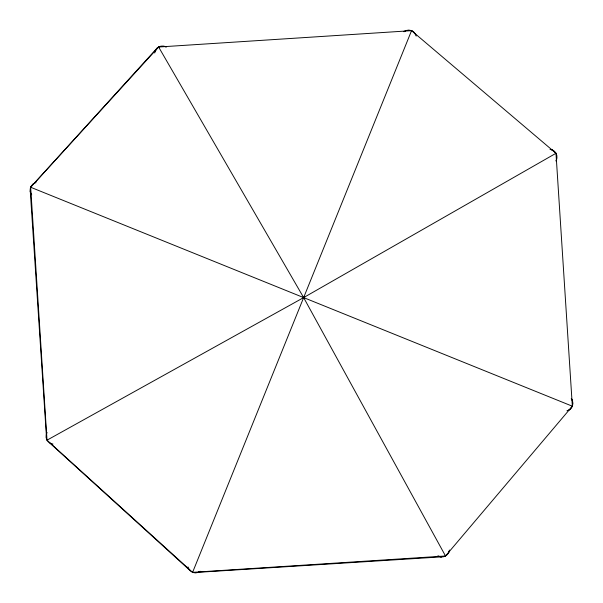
<?xml version="1.0" encoding="UTF-8"?>
<svg xmlns="http://www.w3.org/2000/svg" width="603" height="603" viewBox="0 0 603 603"><rect width="100%" height="100%" fill="white"/><g stroke="black" fill="none" stroke-linecap="round" stroke-linejoin="round"><path stroke-width="0.9" d="M36.074 182.634A7.711 7.711 0 0 0 34.793 183.048L33.059 184.066L30.655 187.254L47.011 440.175L192.598 572.345L411.548 30.655L413.304 31.642L415.753 34.793M154.986 51.654L157.021 48.217L158.627 47.011L411.548 30.655L555.989 153.283L572.345 406.203L569.941 409.392L568.207 410.409M555.913 160.993L556.697 159.139M449.16 551.346L448.368 553.2L445.519 555.989L192.598 572.345M34.122 183.44L157.021 48.217M405.646 30.708L403.912 31.725A7.711 7.711 0 0 1 416.176 36.074M47.011 440.175L303.648 297.596L555.989 153.283L553.2 150.433L551.346 149.642M441.095 556.901L198.5 572.292L200.234 571.275A7.711 7.711 0 0 1 187.978 566.926M441.652 556.984L437.808 555.913M164.483 46.303L166.338 47.087M49.8 443.024L189.41 569.941M572.292 400.302L571.275 398.568A7.711 7.711 0 0 1 566.926 410.831M30.165 191.219L30.708 193.156M30.316 191.762L46.303 434.318M154.737 52.981A7.711 7.711 0 0 1 165.75 46.77M550.019 149.393A7.711 7.711 0 0 1 556.23 160.406M449.408 550.019A7.711 7.711 0 0 1 438.404 556.23M31.725 194.89A7.711 7.711 0 0 1 33.059 184.066M52.981 444.064A7.711 7.711 0 0 1 47.087 432.464M572.345 406.203L445.519 555.989L303.648 297.596L158.627 47.011L30.655 187.254L572.345 406.203"/></g></svg>
